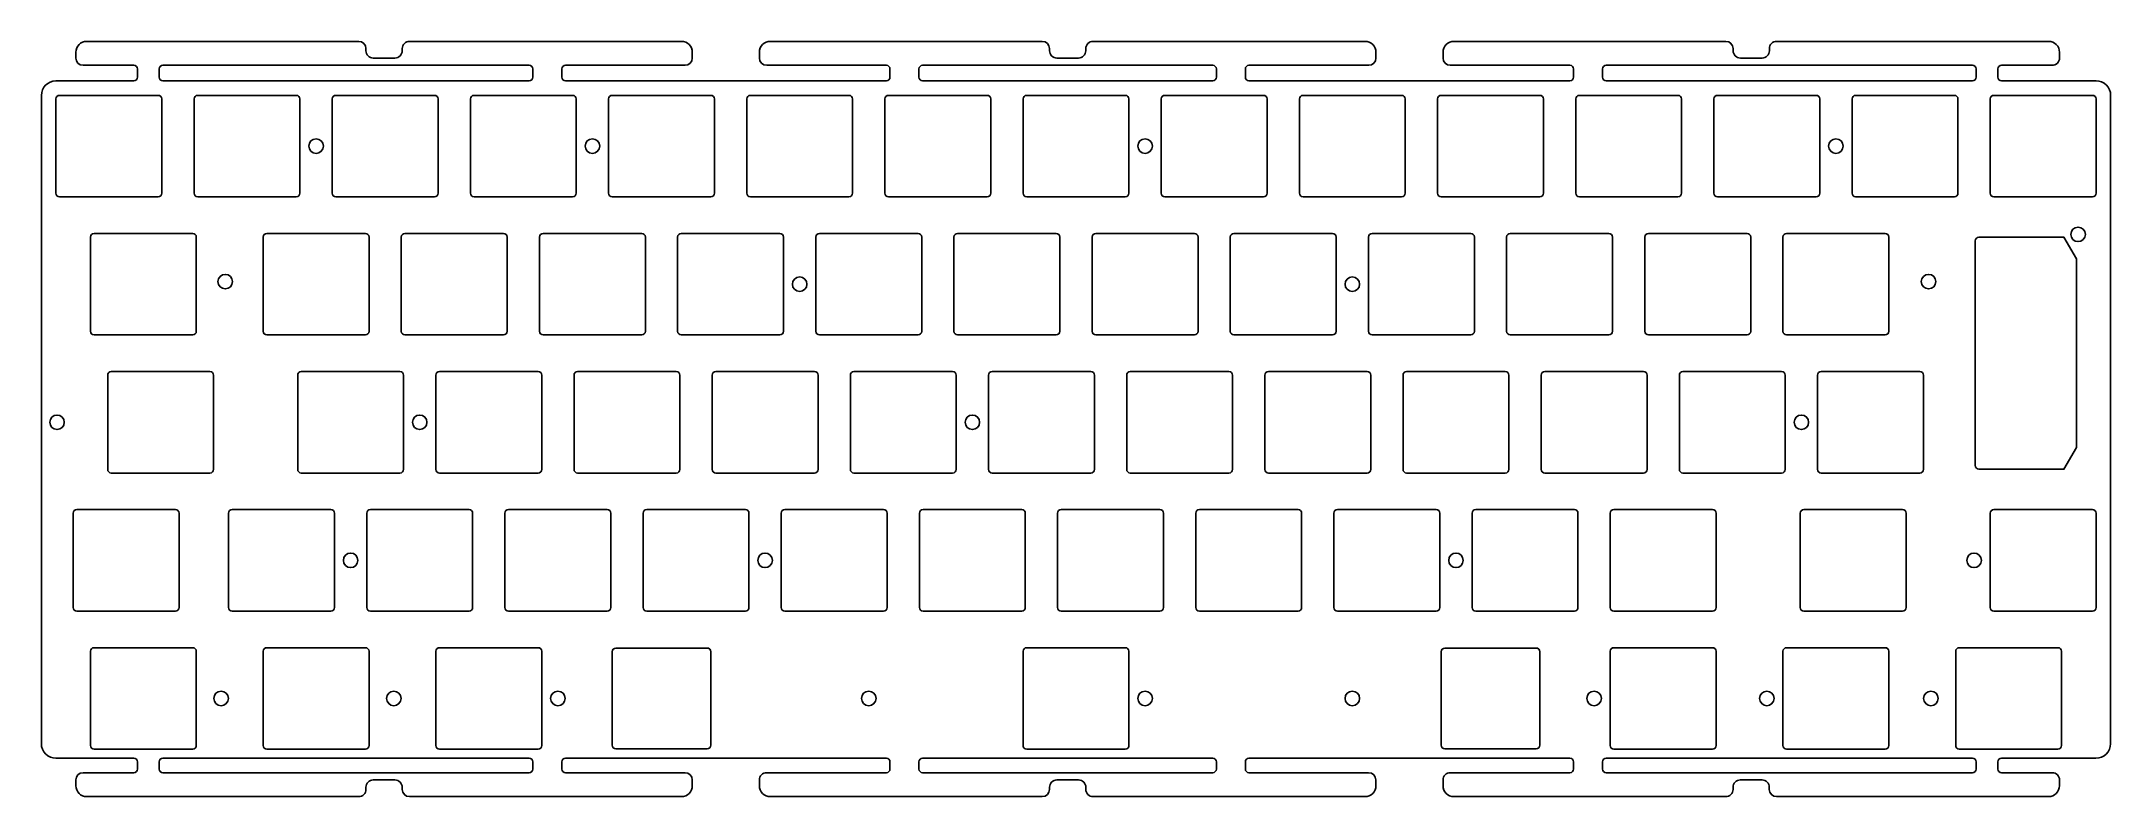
# Model space of a CAD drawing. Header units: millimetres. Extents: x -9 to 276, y -90 to 14.
import ezdxf

# ---------------------------------------------------------------- set-up
doc = ezdxf.new("R2010")
doc.units = ezdxf.units.MM
doc.layers.get('0').update_dxf_attribs({"linetype": 'CONTINUOUS'})
doc.layers.add('BLACK', color=7, linetype='CONTINUOUS')
doc.layers.add('Edge.Cuts', color=53, linetype='CONTINUOUS')

msp = doc.modelspace()

# ---------------------------------------------------------------- linework, layer by layer
for points in [[(240.35, 6.5), (240.35, -6.5, 0.4142123908), (240.85, -7), (254.45, -7, 0.4142135624), (254.95, -6.5), (254.95, 6.5, 0.4142135624), (254.45, 7), (240.85, 7, 0.4142123908)], [(259.4, 6.5), (259.4, -6.5, 0.4142123908), (259.9, -7), (273.5, -7, 0.4142135624), (274, -6.5), (274, 6.5, 0.4142135624), (273.5, 7), (259.9, 7, 0.4142123908)], [(257.34375, -44.075), (257.34375, -13.075, -0.4142135624), (257.84375, -12.575), (269.56175, -12.575), (271.29375, -15.575), (271.29375, -41.575), (269.56175, -44.575), (257.84375, -44.575, -0.4142123908)], [(235.59375, -31.6), (235.59375, -44.6, 0.4142123908), (236.09375, -45.1), (249.69375, -45.1, 0.4142135624), (250.19375, -44.6), (250.19375, -31.6, 0.4142135624), (249.69375, -31.1), (236.09375, -31.1, 0.4142123908)], [(-4.91875, -50.65), (-4.91875, -63.65, 0.4142123908), (-4.41875, -64.15), (9.18125, -64.15, 0.4142135624), (9.68125, -63.65), (9.68125, -50.65, 0.4142135624), (9.18125, -50.15), (-4.41875, -50.15, 0.4142123908)], [(16.5125, -50.65), (16.5125, -63.65, 0.4142123908), (17.0125, -64.15), (30.6125, -64.15, 0.4142135624), (31.1125, -63.65), (31.1125, -50.65, 0.4142135624), (30.6125, -50.15), (17.0125, -50.15, 0.4142123908)]]:
    msp.add_lwpolyline(points, format="xyb", close=True)
for centre in [(238.125, 0), (271.51875, -12.175), (233.3625, -38.1), (33.3375, -57.15)]:
    msp.add_circle(centre, 1)
at = {"layer": 'BLACK', "linetype": 'Continuous'}
for p, q in [((34.449869, 14.45), (-3.049999, 14.45)), ((78.949999, 14.45), (41.450004, 14.45)), ((128.701115, 14.45), (91.201251, 14.45)), ((173.201115, 14.45), (135.70125, 14.45)), ((222.952515, 14.45), (185.4525, 14.45)), ((267.452515, 14.45), (229.956413, 14.45)), ((-4.55, 12.949999), (-4.55, 12.150003)), ((35.450004, 13.15), (35.450004, 13.458978)), ((39.445279, 12.15), (36.449969, 12.15)), ((40.450004, 13.450023), (40.450004, 13.150023)), ((80.45, 12.150003), (80.45, 12.949999)), ((89.70125, 12.949999), (89.70125, 12.150003)), ((129.70125, 13.15), (129.70125, 13.458978)), ((133.696525, 12.15), (130.701215, 12.15)), ((134.70125, 13.450023), (134.70125, 13.150023)), ((174.70125, 12.150023), (174.70125, 12.938833)), ((183.9525, 12.950023), (183.9525, 12.146023)), ((223.95265, 13.15), (223.95265, 13.458978)), ((227.947925, 12.15), (224.952615, 12.15)), ((228.95265, 13.450023), (228.95265, 13.150023)), ((268.9525, 12.150123), (268.9525, 12.95)), ((3.45, 9), (-7.300002, 9)), ((-3.549997, 11.15), (3.45, 11.15)), ((3.95, 10.65), (3.95, 9.5)), ((6.95, 10.65), (6.95, 9.5)), ((57.95, 11.15), (7.45, 11.15)), ((7.45, 9), (57.95, 9)), ((58.45, 9.5), (58.45, 10.65)), ((62.45, 9.5), (62.45, 10.65)), ((62.95, 11.15), (79.449997, 11.15)), ((107.20125, 9), (62.95, 9)), ((90.701253, 11.15), (107.20125, 11.15)), ((107.70125, 10.65), (107.70125, 9.5)), ((111.70125, 10.65), (111.70125, 9.5)), ((152.20125, 11.15), (112.20125, 11.15)), ((112.20125, 9), (152.20125, 9)), ((152.70125, 9.5), (152.70125, 10.65)), ((156.70125, 9.5), (156.70125, 10.65)), ((157.20125, 11.15), (173.705905, 11.15)), ((201.4525, 9), (157.20125, 9)), ((184.952515, 11.15), (201.4525, 11.15)), ((201.9525, 10.65), (201.9525, 9.5)), ((205.9525, 10.65), (205.9525, 9.5)), ((256.9525, 11.15), (206.4525, 11.15)), ((206.4525, 9), (256.9525, 9)), ((257.4525, 9.5), (257.4525, 10.65)), ((260.4525, 9.5), (260.4525, 10.65)), ((260.9525, 11.15), (267.94137, 11.15)), ((274.000015, 9), (260.9525, 9)), ((-9.3, 7.000001), (-9.3, -82.449997)), ((-7.3, 6.499999), (-7.3, -6.5)), ((6.8, 7), (-6.8, 7)), ((7.3, -6.5), (7.3, 6.5)), ((11.75, 6.5), (11.75, -6.5)), ((25.85, 7), (12.25, 7)), ((26.35, -6.5), (26.35, 6.5)), ((30.8, 6.5), (30.8, -6.5)), ((44.9, 7), (31.3, 7)), ((45.4, -6.5), (45.4, 6.5)), ((49.85, 6.5), (49.85, -6.5)), ((63.95, 7), (50.35, 7)), ((64.45, -6.5), (64.45, 6.5)), ((68.9, 6.5), (68.9, -6.5)), ((83, 7), (69.4, 7)), ((83.5, -6.5), (83.5, 6.5)), ((87.95, 6.5), (87.95, -6.5)), ((102.05, 7), (88.45, 7)), ((102.55, -6.5), (102.55, 6.5)), ((107, 6.5), (107, -6.5)), ((121.1, 7), (107.5, 7)), ((121.6, -6.5), (121.6, 6.5)), ((126.05, 6.5), (126.05, -6.5)), ((140.15, 7), (126.55, 7)), ((140.65, -6.5), (140.65, 6.5)), ((145.1, 6.5), (145.1, -6.5)), ((159.2, 7), (145.6, 7)), ((159.7, -6.5), (159.7, 6.5)), ((164.15, 6.5), (164.15, -6.5)), ((178.25, 7), (164.65, 7)), ((178.75, -6.5), (178.75, 6.5)), ((183.2, 6.5), (183.2, -6.5)), ((197.3, 7), (183.7, 7)), ((197.8, -6.5), (197.8, 6.5)), ((202.25, 6.5), (202.25, -6.5)), ((216.35, 7), (202.75, 7)), ((216.85, -6.5), (216.85, 6.5)), ((221.3, 6.5), (221.3, -6.5)), ((235.4, 7), (221.8, 7)), ((235.9, -6.5), (235.9, 6.5)), ((276, -82.449877), (276, 7)), ((-6.799999, -7), (6.8, -7)), ((12.25, -7), (25.85, -7)), ((31.3, -7), (44.9, -7)), ((50.35, -7), (63.95, -7)), ((69.4, -7), (83, -7)), ((88.45, -7), (102.05, -7)), ((107.5, -7), (121.1, -7)), ((126.55, -7), (140.15, -7)), ((145.6, -7), (159.2, -7)), ((164.65, -7), (178.25, -7)), ((183.7, -7), (197.3, -7)), ((202.75, -7), (216.35, -7)), ((221.8, -7), (235.4, -7)), ((-2.5375, -12.550001), (-2.5375, -25.55)), ((11.5625, -12.05), (-2.037499, -12.05)), ((12.0625, -25.55), (12.0625, -12.55)), ((21.275, -12.55), (21.275, -25.55)), ((35.375, -12.05), (21.775, -12.05)), ((35.875, -25.55), (35.875, -12.55)), ((40.325, -12.55), (40.325, -25.55)), ((54.425, -12.05), (40.825, -12.05)), ((54.925, -25.55), (54.925, -12.55)), ((59.375, -12.55), (59.375, -25.55)), ((73.475, -12.05), (59.875, -12.05)), ((73.975, -25.55), (73.975, -12.55)), ((78.425, -12.55), (78.425, -25.55)), ((92.525, -12.05), (78.925, -12.05)), ((93.025, -25.55), (93.025, -12.55)), ((97.475, -12.55), (97.475, -25.55)), ((111.575, -12.05), (97.975, -12.05)), ((112.075, -25.55), (112.075, -12.55)), ((116.525, -12.55), (116.525, -25.55)), ((130.625, -12.05), (117.025, -12.05)), ((131.125, -25.55), (131.125, -12.55)), ((135.575, -12.55), (135.575, -25.55)), ((149.675, -12.05), (136.075, -12.05)), ((150.175, -25.55), (150.175, -12.55)), ((154.625, -12.55), (154.625, -25.55)), ((168.725, -12.05), (155.125, -12.05)), ((169.225, -25.55), (169.225, -12.55)), ((173.675, -12.55), (173.675, -25.55)), ((187.775, -12.05), (174.175, -12.05)), ((188.275, -25.55), (188.275, -12.55)), ((192.725, -12.55), (192.725, -25.55)), ((206.825, -12.05), (193.225, -12.05)), ((207.325, -25.55), (207.325, -12.55)), ((211.775, -12.55), (211.775, -25.55)), ((225.875, -12.05), (212.275, -12.05)), ((226.375, -25.55), (226.375, -12.55)), ((230.825, -12.55), (230.825, -25.55)), ((244.925, -12.05), (231.325, -12.05)), ((245.425, -25.55), (245.425, -12.55)), ((-2.037499, -26.05), (11.5625, -26.05)), ((21.775, -26.05), (35.375, -26.05)), ((40.825, -26.05), (54.425, -26.05)), ((59.875, -26.05), (73.475, -26.05)), ((78.925, -26.05), (92.525, -26.05)), ((97.975, -26.05), (111.575, -26.05)), ((117.025, -26.05), (130.625, -26.05)), ((136.075, -26.05), (149.675, -26.05)), ((155.125, -26.05), (168.725, -26.05)), ((174.175, -26.05), (187.775, -26.05)), ((193.225, -26.05), (206.825, -26.05)), ((212.275, -26.05), (225.875, -26.05)), ((231.325, -26.05), (244.925, -26.05)), ((13.94375, -31.1), (0.343751, -31.1)), ((40.1375, -31.1), (26.5375, -31.1)), ((59.1875, -31.1), (45.5875, -31.1)), ((78.2375, -31.1), (64.6375, -31.1)), ((97.2875, -31.1), (83.6875, -31.1)), ((116.3375, -31.1), (102.7375, -31.1)), ((135.3875, -31.1), (121.7875, -31.1)), ((154.4375, -31.1), (140.8375, -31.1)), ((173.4875, -31.1), (159.8875, -31.1)), ((192.5375, -31.1), (178.9375, -31.1)), ((211.5875, -31.1), (197.9875, -31.1)), ((230.6375, -31.1), (217.0375, -31.1)), ((-0.15625, -31.6), (-0.15625, -44.6)), ((14.44375, -44.6), (14.44375, -31.6)), ((26.0375, -31.6), (26.0375, -44.6)), ((40.6375, -44.6), (40.6375, -31.6)), ((45.0875, -31.6), (45.0875, -44.6)), ((59.6875, -44.6), (59.6875, -31.6)), ((64.1375, -31.6), (64.1375, -44.6)), ((78.7375, -44.6), (78.7375, -31.6)), ((83.1875, -31.6), (83.1875, -44.6)), ((97.7875, -44.6), (97.7875, -31.6)), ((102.2375, -31.6), (102.2375, -44.6)), ((116.8375, -44.6), (116.8375, -31.6)), ((121.2875, -31.6), (121.2875, -44.6)), ((135.8875, -44.6), (135.8875, -31.6)), ((140.3375, -31.6), (140.3375, -44.6)), ((154.9375, -44.6), (154.9375, -31.6)), ((159.3875, -31.6), (159.3875, -44.6)), ((173.9875, -44.6), (173.9875, -31.6)), ((178.4375, -31.6), (178.4375, -44.6)), ((193.0375, -44.6), (193.0375, -31.6)), ((197.4875, -31.6), (197.4875, -44.6)), ((212.0875, -44.6), (212.0875, -31.6)), ((216.5375, -31.6), (216.5375, -44.6)), ((231.1375, -44.6), (231.1375, -31.6)), ((0.343751, -45.1), (13.94375, -45.1)), ((26.5375, -45.1), (40.1375, -45.1)), ((45.5875, -45.1), (59.1875, -45.1)), ((64.6375, -45.1), (78.2375, -45.1)), ((83.6875, -45.1), (97.2875, -45.1)), ((102.7375, -45.1), (116.3375, -45.1)), ((121.7875, -45.1), (135.3875, -45.1)), ((140.8375, -45.1), (154.4375, -45.1)), ((159.8875, -45.1), (173.4875, -45.1)), ((178.9375, -45.1), (192.5375, -45.1)), ((197.9875, -45.1), (211.5875, -45.1)), ((217.0375, -45.1), (230.6375, -45.1)), ((35.5625, -50.65), (35.5625, -63.65)), ((49.6625, -50.15), (36.0625, -50.15)), ((50.1625, -63.65), (50.1625, -50.65)), ((54.6125, -50.65), (54.6125, -63.65)), ((68.7125, -50.15), (55.1125, -50.15)), ((69.2125, -63.65), (69.2125, -50.65)), ((73.6625, -50.65), (73.6625, -63.65)), ((87.7625, -50.15), (74.1625, -50.15)), ((88.2625, -63.65), (88.2625, -50.65)), ((92.7125, -50.65), (92.7125, -63.65)), ((106.8125, -50.15), (93.2125, -50.15)), ((107.3125, -63.65), (107.3125, -50.65)), ((111.7625, -50.65), (111.7625, -63.65)), ((125.8625, -50.15), (112.2625, -50.15)), ((126.3625, -63.65), (126.3625, -50.65)), ((130.8125, -50.65), (130.8125, -63.65)), ((144.9125, -50.15), (131.3125, -50.15)), ((145.4125, -63.65), (145.4125, -50.65)), ((149.8625, -50.65), (149.8625, -63.65)), ((163.9625, -50.15), (150.3625, -50.15)), ((164.4625, -63.65), (164.4625, -50.65)), ((168.9125, -50.65), (168.9125, -63.65)), ((183.0125, -50.15), (169.4125, -50.15)), ((183.5125, -63.65), (183.5125, -50.65)), ((187.9625, -50.65), (187.9625, -63.65)), ((202.0625, -50.15), (188.4625, -50.15)), ((202.5625, -63.65), (202.5625, -50.65)), ((207.0125, -50.65), (207.0125, -63.65)), ((221.1125, -50.15), (207.5125, -50.15)), ((221.6125, -63.65), (221.6125, -50.65)), ((233.20625, -50.652003), (233.20625, -63.652051)), ((247.306162, -50.152051), (233.70625, -50.152051)), ((247.80625, -63.651903), (247.80625, -50.644041)), ((259.397462, -50.652003), (259.397462, -63.652003)), ((273.497462, -50.152003), (259.897462, -50.152003)), ((273.997462, -63.652003), (273.997462, -50.652003)), ((36.0625, -64.15), (49.6625, -64.15)), ((55.1125, -64.15), (68.7125, -64.15)), ((74.1625, -64.15), (87.7625, -64.15)), ((93.2125, -64.15), (106.8125, -64.15)), ((112.2625, -64.15), (125.8625, -64.15)), ((131.3125, -64.15), (144.9125, -64.15)), ((150.3625, -64.15), (163.9625, -64.15)), ((169.4125, -64.15), (183.0125, -64.15)), ((188.4625, -64.15), (202.0625, -64.15)), ((207.5125, -64.15), (221.1125, -64.15)), ((233.706262, -64.152051), (247.312407, -64.152051)), ((259.897462, -64.152003), (273.497462, -64.152003)), ((-7.299998, -84.45), (3.45, -84.45)), ((3.95, -84.95), (3.95, -85.95)), ((6.95, -84.95), (6.95, -85.95)), ((57.95, -84.45), (7.45, -84.45)), ((58.45, -85.95), (58.45, -84.95)), ((62.45, -85.95), (62.45, -84.95)), ((62.95, -84.45), (107.20125, -84.45)), ((107.70125, -84.95), (107.70125, -85.95)), ((111.70125, -84.95), (111.70125, -85.95)), ((152.20125, -84.45), (112.20125, -84.45)), ((152.70125, -85.95), (152.70125, -84.95)), ((156.70125, -85.95), (156.70125, -84.95)), ((157.20125, -84.45), (201.4525, -84.45)), ((201.9525, -84.95), (201.9525, -85.95)), ((205.9525, -84.95), (205.9525, -85.95)), ((256.9525, -84.45), (206.4525, -84.45)), ((257.4525, -85.95), (257.4525, -84.95)), ((260.4525, -85.95), (260.4525, -84.95)), ((260.9525, -84.45), (273.984295, -84.45)), ((-4.55, -87.450003), (-4.55, -88.249999)), ((3.45, -86.45), (-3.549997, -86.45)), ((7.45, -86.45), (57.95, -86.45)), ((36.454593, -87.45), (39.449903, -87.45)), ((79.45, -86.45), (62.95, -86.45)), ((80.45, -88.249999), (80.45, -87.449998)), ((89.70125, -87.449999), (89.70125, -88.249999)), ((107.20125, -86.45), (90.70125, -86.45)), ((112.20125, -86.45), (152.20125, -86.45)), ((130.70125, -87.45), (133.701215, -87.45)), ((173.701115, -86.45), (157.20125, -86.45)), ((174.70125, -88.249977), (174.70125, -87.440912)), ((183.9525, -87.449977), (183.9525, -88.254559)), ((201.4525, -86.45), (184.9525, -86.45)), ((206.4525, -86.45), (256.9525, -86.45)), ((224.946095, -87.45), (227.941405, -87.45)), ((267.952515, -86.45), (260.9525, -86.45)), ((268.9525, -88.249877), (268.9525, -87.45)), ((-3.049999, -89.75), (34.454562, -89.75)), ((35.449868, -88.750023), (35.449868, -88.450023)), ((40.449868, -88.45), (40.449868, -88.758978)), ((41.450003, -89.75), (78.949999, -89.75)), ((91.201251, -89.75), (128.705905, -89.75)), ((129.70125, -88.749977), (129.70125, -88.449977)), ((134.70125, -88.459242), (134.70125, -88.75)), ((135.701215, -89.75), (173.206959, -89.75)), ((185.452515, -89.75), (222.94137, -89.75)), ((223.94137, -88.750023), (223.94137, -88.450023)), ((228.94137, -88.45), (228.94137, -88.758978)), ((229.941505, -89.75), (267.438888, -89.75))]:
    msp.add_line(p, q, dxfattribs=at)
at = {"layer": 'BLACK'}
for centre in [(28.575, 0), (66.675, 0), (142.875, 0), (16.04875, -18.7), (95.25, -19.05), (171.45, -19.05), (250.9012, -18.7), (-7.14375, -38.1), (42.8625, -38.1), (119.0625, -38.1), (90.4875, -57.15), (185.7375, -57.15), (257.175, -57.15)]:
    msp.add_circle(centre, 1, dxfattribs=at)
for centre, radius, start, end in [((-3.049999, 12.949999), 1.500001, 90, 180), ((34.449898, 13.449853), 1.000147, 0.52275407, 90.00166133), ((41.44999, 13.450014), 0.999986, 89.99919785, 179.99948433), ((78.949999, 12.949999), 1.500001, 0, 90), ((91.201251, 12.949999), 1.500001, 90, 180), ((128.701115, 13.449823), 1.000177, 0.52445741, 90), ((135.701215, 13.450023), 0.999965, 89.9979946, 180), ((173.201115, 12.949823), 1.500177, 359.58025821, 90), ((185.452415, 12.950023), 1.499915, 89.99675319, 180), ((222.952544, 13.449853), 1.000147, 0.52275407, 90.00166133), ((229.952636, 13.450014), 0.999986, 89.99919785, 179.99948433), ((267.452515, 12.950023), 1.499977, 359.99912146, 90), ((-3.549997, 12.150003), 1.000003, 180, 270), ((36.449926, 13.149922), 0.999922, 179.99553058, 270.00246391), ((39.449971, 13.150022), 1.000033, 269.73117609, 0.00005729), ((79.449997, 12.150003), 1.000003, 270, 0), ((90.701253, 12.150003), 1.000003, 180, 270), ((130.701215, 13.149923), 0.999923, 179.99558807, 270), ((133.701215, 13.150023), 1.000035, 269.73129094, 0), ((173.701215, 12.150023), 1.000035, 270.26870906, 0), ((184.952515, 12.150023), 1.000023, 180.22917846, 270), ((224.952572, 13.149922), 0.999922, 179.99553058, 270.00246391), ((227.952617, 13.150022), 1.000033, 269.73117609, 0.00005729), ((267.952315, 12.150123), 1.000185, 269.37299985, 0), ((-7.300001, 7.000001), 1.999999, 90.00002865, 180), ((3.449972, 10.649985), 0.500015, 0.00171878, 89.99679153), ((3.449972, 9.499985), 0.500028, 270.00320866, 0.00171878), ((7.449972, 9.499985), 0.499985, 179.99828103, 270.00320866), ((7.449972, 10.649985), 0.499972, 89.99679153, 179.99828103), ((57.949972, 10.649985), 0.500015, 0.00171878, 89.99679153), ((57.949972, 9.499985), 0.500028, 270.00320866, 0.00171878), ((62.949972, 9.499985), 0.499985, 179.99828103, 270.00320866), ((62.949972, 10.649985), 0.499972, 89.99679153, 179.99828103), ((107.201272, 10.649985), 0.500015, 0.00171895, 90.00252094), ((107.201272, 9.499985), 0.499978, 269.99747891, 0.00171895), ((112.201272, 10.649985), 0.500022, 90.00252094, 179.9982812), ((112.201272, 9.499985), 0.499985, 179.9982812, 269.99747891), ((152.201272, 10.649985), 0.500015, 0.00171895, 90.00252094), ((152.201272, 9.499985), 0.499978, 269.99747891, 0.00171895), ((157.201272, 10.649985), 0.500022, 90.00252094, 179.9982812), ((157.201272, 9.499985), 0.499985, 179.9982812, 269.99747891), ((201.452472, 10.649985), 0.500015, 0.00171878, 89.99679153), ((201.452472, 9.499985), 0.500028, 270.00320866, 0.00171878), ((206.452472, 9.499985), 0.499985, 179.99828103, 270.00320866), ((206.452472, 10.649985), 0.499972, 89.99679153, 179.99828103), ((256.952472, 10.649985), 0.500015, 0.00171878, 89.99679153), ((256.952472, 9.499985), 0.500028, 270.00320866, 0.00171878), ((260.952472, 9.499985), 0.499985, 179.99828103, 270.00320866), ((260.952472, 10.649985), 0.499972, 89.99679153, 179.99828103), ((274.000015, 7.000023), 1.999977, 359.99934109, 90), ((-6.799999, 6.499999), 0.500001, 90.00011459, 180), ((6.8, 6.5), 0.5, 0, 90), ((12.25, 6.5), 0.5, 90, 180), ((25.85, 6.5), 0.5, 0, 90), ((31.3, 6.5), 0.5, 90, 180), ((44.9, 6.5), 0.5, 0, 90), ((50.35, 6.5), 0.5, 90, 180), ((63.95, 6.5), 0.5, 0, 90), ((69.4, 6.5), 0.5, 90, 180), ((83, 6.5), 0.5, 0, 90), ((88.45, 6.5), 0.5, 90, 180), ((102.05, 6.5), 0.5, 0, 90), ((107.5, 6.5), 0.5, 90, 180), ((121.1, 6.5), 0.5, 0, 90), ((126.55, 6.5), 0.5, 90, 180), ((140.15, 6.5), 0.5, 0, 90), ((145.6, 6.5), 0.5, 90, 180), ((159.2, 6.5), 0.5, 0, 90), ((164.65, 6.5), 0.5, 90, 180), ((178.25, 6.5), 0.5, 0, 90), ((183.7, 6.5), 0.5, 90, 180), ((197.3, 6.5), 0.5, 0, 90), ((202.75, 6.5), 0.5, 90, 180), ((216.35, 6.5), 0.5, 0, 90), ((221.8, 6.5), 0.5, 90, 180), ((235.4, 6.5), 0.5, 0, 90), ((-6.799999, -6.499999), 0.500001, 180.00011459, 270), ((6.8, -6.5), 0.5, 270, 0), ((12.25, -6.5), 0.5, 180, 270), ((25.85, -6.5), 0.5, 270, 0), ((31.3, -6.5), 0.5, 180, 270), ((44.9, -6.5), 0.5, 270, 0), ((50.35, -6.5), 0.5, 180, 270), ((63.95, -6.5), 0.5, 270, 0), ((69.4, -6.5), 0.5, 180, 270), ((83, -6.5), 0.5, 270, 0), ((88.45, -6.5), 0.5, 180, 270), ((102.05, -6.5), 0.5, 270, 0), ((107.5, -6.5), 0.5, 180, 270), ((121.1, -6.5), 0.5, 270, 0), ((126.55, -6.5), 0.5, 180, 270), ((140.15, -6.5), 0.5, 270, 0), ((145.6, -6.5), 0.5, 180, 270), ((159.2, -6.5), 0.5, 270, 0), ((164.65, -6.5), 0.5, 180, 270), ((178.25, -6.5), 0.5, 270, 0), ((183.7, -6.5), 0.5, 180, 270), ((197.3, -6.5), 0.5, 270, 0), ((202.75, -6.5), 0.5, 180, 270), ((216.35, -6.5), 0.5, 270, 0), ((221.8, -6.5), 0.5, 180, 270), ((235.4, -6.5), 0.5, 270, 0), ((-2.037499, -12.550001), 0.500001, 90, 180), ((11.5625, -12.55), 0.5, 0, 90), ((21.775, -12.55), 0.5, 90, 180), ((35.375, -12.55), 0.5, 0, 90), ((40.825, -12.55), 0.5, 90, 180), ((54.425, -12.55), 0.5, 0, 90), ((59.875, -12.55), 0.5, 90, 180), ((73.475, -12.55), 0.5, 0, 90), ((78.925, -12.55), 0.5, 90, 180), ((92.525, -12.55), 0.5, 0, 90), ((97.975, -12.55), 0.5, 90, 180), ((111.575, -12.55), 0.5, 0, 90), ((117.025, -12.55), 0.5, 90, 180), ((130.625, -12.55), 0.5, 0, 90), ((136.075, -12.55), 0.5, 90, 180), ((149.675, -12.55), 0.5, 0, 90), ((155.125, -12.55), 0.5, 90, 180), ((168.725, -12.55), 0.5, 0, 90), ((174.175, -12.55), 0.5, 90, 180), ((187.775, -12.55), 0.5, 0, 90), ((193.225, -12.55), 0.5, 90, 180), ((206.825, -12.55), 0.5, 0, 90), ((212.275, -12.55), 0.5, 90, 180), ((225.875, -12.55), 0.5, 0, 90), ((231.325, -12.55), 0.5, 90, 180), ((244.925, -12.55), 0.5, 0, 90), ((-2.037499, -25.549999), 0.500001, 180.00011459, 270), ((11.5625, -25.55), 0.5, 270, 0), ((21.775, -25.55), 0.5, 180, 270), ((35.375, -25.55), 0.5, 270, 0), ((40.825, -25.55), 0.5, 180, 270), ((54.425, -25.55), 0.5, 270, 0), ((59.875, -25.55), 0.5, 180, 270), ((73.475, -25.55), 0.5, 270, 0), ((78.925, -25.55), 0.5, 180, 270), ((92.525, -25.55), 0.5, 270, 0), ((97.975, -25.55), 0.5, 180, 270), ((111.575, -25.55), 0.5, 270, 0), ((117.025, -25.55), 0.5, 180, 270), ((130.625, -25.55), 0.5, 270, 0), ((136.075, -25.55), 0.5, 180, 270), ((149.675, -25.55), 0.5, 270, 0), ((155.125, -25.55), 0.5, 180, 270), ((168.725, -25.55), 0.5, 270, 0), ((174.175, -25.55), 0.5, 180, 270), ((187.775, -25.55), 0.5, 270, 0), ((193.225, -25.55), 0.5, 180, 270), ((206.825, -25.55), 0.5, 270, 0), ((212.275, -25.55), 0.5, 180, 270), ((225.875, -25.55), 0.5, 270, 0), ((231.325, -25.55), 0.5, 180, 270), ((244.925, -25.55), 0.5, 270, 0), ((0.343751, -31.600001), 0.500001, 90, 179.99988541), ((13.94375, -31.6), 0.5, 0, 90), ((26.5375, -31.6), 0.5, 90, 180), ((40.1375, -31.6), 0.5, 0, 90), ((45.5875, -31.6), 0.5, 90, 180), ((59.1875, -31.6), 0.5, 0, 90), ((64.6375, -31.6), 0.5, 90, 180), ((78.2375, -31.6), 0.5, 0, 90), ((83.6875, -31.6), 0.5, 90, 180), ((97.2875, -31.6), 0.5, 0, 90), ((102.7375, -31.6), 0.5, 90, 180), ((116.3375, -31.6), 0.5, 0, 90), ((121.7875, -31.6), 0.5, 90, 180), ((135.3875, -31.6), 0.5, 0, 90), ((140.8375, -31.6), 0.5, 90, 180), ((154.4375, -31.6), 0.5, 0, 90), ((159.8875, -31.6), 0.5, 90, 180), ((173.4875, -31.6), 0.5, 0, 90), ((178.9375, -31.6), 0.5, 90, 180), ((192.5375, -31.6), 0.5, 0, 90), ((197.9875, -31.6), 0.5, 90, 180), ((211.5875, -31.6), 0.5, 0, 90), ((217.0375, -31.6), 0.5, 90, 180), ((230.6375, -31.6), 0.5, 0, 90), ((0.343751, -44.599999), 0.500001, 180.00011459, 270), ((13.94375, -44.6), 0.5, 270, 0), ((26.5375, -44.6), 0.5, 180, 270), ((40.1375, -44.6), 0.5, 270, 0), ((45.5875, -44.6), 0.5, 180, 270), ((59.1875, -44.6), 0.5, 270, 0), ((64.6375, -44.6), 0.5, 180, 270), ((78.2375, -44.6), 0.5, 270, 0), ((83.6875, -44.6), 0.5, 180, 270), ((97.2875, -44.6), 0.5, 270, 0), ((102.7375, -44.6), 0.5, 180, 270), ((116.3375, -44.6), 0.5, 270, 0), ((121.7875, -44.6), 0.5, 180, 270), ((135.3875, -44.6), 0.5, 270, 0), ((140.8375, -44.6), 0.5, 180, 270), ((154.4375, -44.6), 0.5, 270, 0), ((159.8875, -44.6), 0.5, 180, 270), ((173.4875, -44.6), 0.5, 270, 0), ((178.9375, -44.6), 0.5, 180, 270), ((192.5375, -44.6), 0.5, 270, 0), ((197.9875, -44.6), 0.5, 180, 270), ((211.5875, -44.6), 0.5, 270, 0), ((217.0375, -44.6), 0.5, 180, 270), ((230.6375, -44.6), 0.5, 270, 0), ((36.0625, -50.65), 0.5, 90, 180), ((49.6625, -50.65), 0.5, 0, 90), ((55.1125, -50.65), 0.5, 90, 180), ((68.7125, -50.65), 0.5, 0, 90), ((74.1625, -50.65), 0.5, 90, 180), ((87.7625, -50.65), 0.5, 0, 90), ((93.2125, -50.65), 0.5, 90, 180), ((106.8125, -50.65), 0.5, 0, 90), ((112.2625, -50.65), 0.5, 90, 180), ((125.8625, -50.65), 0.5, 0, 90), ((131.3125, -50.65), 0.5, 90, 180), ((144.9125, -50.65), 0.5, 0, 90), ((150.3625, -50.65), 0.5, 90, 180), ((163.9625, -50.65), 0.5, 0, 90), ((169.4125, -50.65), 0.5, 90, 180), ((183.0125, -50.65), 0.5, 0, 90), ((188.4625, -50.65), 0.5, 90, 180), ((202.0625, -50.65), 0.5, 0, 90), ((207.5125, -50.65), 0.5, 90, 180), ((221.1125, -50.65), 0.5, 0, 90), ((233.706162, -50.652003), 0.499912, 89.98991497, 180), ((247.306162, -50.652203), 0.500152, 0.9350487, 90), ((259.897462, -50.652003), 0.5, 90, 180), ((273.497462, -50.652003), 0.5, 0, 90), ((36.0625, -63.65), 0.5, 180, 270), ((49.6625, -63.65), 0.5, 270, 0), ((55.1125, -63.65), 0.5, 180, 270), ((68.7125, -63.65), 0.5, 270, 0), ((74.1625, -63.65), 0.5, 180, 270), ((87.7625, -63.65), 0.5, 270, 0), ((93.2125, -63.65), 0.5, 180, 270), ((106.8125, -63.65), 0.5, 270, 0), ((112.2625, -63.65), 0.5, 180, 270), ((125.8625, -63.65), 0.5, 270, 0), ((131.3125, -63.65), 0.5, 180, 270), ((144.9125, -63.65), 0.5, 270, 0), ((150.3625, -63.65), 0.5, 180, 270), ((163.9625, -63.65), 0.5, 270, 0), ((169.4125, -63.65), 0.5, 180, 270), ((183.0125, -63.65), 0.5, 270, 0), ((188.4625, -63.65), 0.5, 180, 270), ((202.0625, -63.65), 0.5, 270, 0), ((207.5125, -63.65), 0.5, 180, 270), ((221.1125, -63.65), 0.5, 270, 0), ((233.706262, -63.652103), 0.499948, 179.99404138, 270), ((247.306062, -63.651903), 0.500188, 270.7268293, 0), ((259.897462, -63.652003), 0.5, 180, 270), ((273.497462, -63.652003), 0.5, 270, 0), ((-7.299998, -82.449998), 2.000002, 179.99997135, 270), ((273.999815, -82.449877), 2.000185, 269.55542102, 0), ((3.449972, -84.950015), 0.500015, 0.00171878, 89.99679153), ((7.449972, -84.950015), 0.499972, 89.99679153, 179.99828103), ((57.949972, -84.950015), 0.500015, 0.00171878, 89.99679153), ((62.949972, -84.950015), 0.499972, 89.99679153, 179.99828103), ((107.201272, -84.950015), 0.500015, 0.00171895, 90.00252094), ((112.201272, -84.950015), 0.500022, 90.00252094, 179.9982812), ((152.201272, -84.950015), 0.500015, 0.00171895, 90.00252094), ((157.201272, -84.950015), 0.500022, 90.00252094, 179.9982812), ((201.452472, -84.950015), 0.500015, 0.00171878, 89.99679153), ((206.452472, -84.950015), 0.499972, 89.99679153, 179.99828103), ((256.952472, -84.950015), 0.500015, 0.00171878, 89.99679153), ((260.952472, -84.950015), 0.499972, 89.99679153, 179.99828103), ((-3.549997, -87.450003), 1.000003, 90, 180), ((-3.049999, -88.249999), 1.500001, 180, 270), ((3.449972, -85.950015), 0.500028, 270.00320866, 0.00171878), ((7.449972, -85.950015), 0.499985, 179.99828103, 270.00320866), ((36.449901, -88.450022), 1.000033, 89.73117609, 180.00005729), ((39.449946, -88.449922), 0.999922, 359.99553058, 90.00246391), ((57.949972, -85.950015), 0.500028, 270.00320866, 0.00171878), ((62.949972, -85.950015), 0.499985, 179.99828103, 270.00320866), ((78.949999, -88.249999), 1.500001, 270, 0), ((79.450001, -87.449999), 0.999999, 0.0000573, 90.0000573), ((90.701249, -87.449999), 0.999999, 89.9999427, 180), ((91.201251, -88.249999), 1.500001, 180, 270), ((107.201272, -85.950015), 0.499978, 269.99747891, 0.00171895), ((112.201272, -85.950015), 0.499985, 179.9982812, 269.99747891), ((130.701215, -88.449977), 0.999965, 89.9979946, 180), ((133.701115, -88.450177), 1.000177, 359.48069809, 89.99427144), ((152.201272, -85.950015), 0.499978, 269.99747891, 0.00171895), ((157.201272, -85.950015), 0.499985, 179.9982812, 269.99747891), ((173.201215, -88.249977), 1.500035, 270.2194002, 0), ((173.701115, -87.450177), 1.000177, 0.53075856, 90), ((185.452515, -88.249977), 1.500023, 180.17501721, 270), ((184.952415, -87.449977), 0.999915, 89.99512975, 180), ((201.452472, -85.950015), 0.500028, 270.00320866, 0.00171878), ((206.452472, -85.950015), 0.499985, 179.99828103, 270.00320866), ((224.941403, -88.450022), 1.000033, 89.73117609, 180.00005729), ((227.941448, -88.449922), 0.999922, 359.99553058, 90.00246391), ((256.952472, -85.950015), 0.500028, 270.00320866, 0.00171878), ((260.952472, -85.950015), 0.499985, 179.99828103, 270.00320866), ((267.452315, -88.249877), 1.500185, 269.48718213, 0), ((267.952515, -87.449977), 0.999977, 359.99868218, 90), ((34.449882, -88.750014), 0.999986, 269.99919785, 359.99948433), ((41.449974, -88.749853), 1.000147, 180.52275407, 270.00166133), ((128.701215, -88.749977), 1.000035, 270.26870906, 0), ((135.701215, -88.750077), 0.999923, 179.99558807, 270), ((222.941384, -88.750014), 0.999986, 269.99919785, 359.99948433), ((229.941476, -88.749853), 1.000147, 180.52275407, 270.00166133)]:
    msp.add_arc(centre, radius, start, end, dxfattribs=at)
at = {"layer": 'Edge.Cuts', "linetype": 'CONTINUOUS'}
for p, q in [((-2.5375, -69.700001), (-2.5375, -82.699999)), ((11.5625, -69.2), (-2.037499, -69.2)), ((12.0625, -82.7), (12.0625, -69.7)), ((21.275, -69.7), (21.275, -82.7)), ((35.375, -69.2), (21.775, -69.2)), ((35.875, -82.7), (35.875, -69.7)), ((45.0875, -69.7), (45.0875, -82.7)), ((59.1875, -69.2), (45.5875, -69.2)), ((59.6875, -82.7), (59.6875, -69.7)), ((69.3934, -69.75), (69.3934, -82.65)), ((82.4934, -69.25), (69.8934, -69.25)), ((82.9934, -82.65), (82.9934, -69.75)), ((126.05, -69.7), (126.05, -82.7)), ((140.15, -69.2), (126.55, -69.2)), ((140.65, -82.7), (140.65, -69.7)), ((183.7, -82.65), (183.7, -69.75)), ((184.2, -69.25), (196.8, -69.25)), ((197.3, -69.75), (197.3, -82.65)), ((207.0125, -69.7), (207.0125, -82.7)), ((221.1125, -69.2), (207.5125, -69.2)), ((221.6125, -82.7), (221.6125, -69.7)), ((230.825, -69.7), (230.825, -82.7)), ((244.925, -69.2), (231.325, -69.2)), ((245.425, -82.7), (245.425, -69.7)), ((254.6375, -69.7), (254.6375, -82.7)), ((268.7375, -69.2), (255.1375, -69.2)), ((269.2375, -82.7), (269.2375, -69.7)), ((-2.037499, -83.2), (11.5625, -83.2)), ((21.775, -83.2), (35.375, -83.2)), ((45.5875, -83.2), (59.1875, -83.2)), ((69.8934, -83.15), (82.4934, -83.15)), ((126.55, -83.2), (140.15, -83.2)), ((196.8, -83.15), (184.2, -83.15)), ((207.5125, -83.2), (221.1125, -83.2)), ((231.325, -83.2), (244.925, -83.2)), ((255.1375, -83.2), (268.7375, -83.2))]:
    msp.add_line(p, q, dxfattribs=at)
at = {"layer": 'Edge.Cuts'}
for centre in [(15.478125, -76.2), (39.290625, -76.2), (61.9125, -76.2), (104.775, -76.2), (142.875, -76.2), (171.45, -76.2), (204.7875, -76.2), (228.6, -76.2), (251.221875, -76.2)]:
    msp.add_circle(centre, 1, dxfattribs=at)
for centre, radius, start, end in [((-2.037478, -69.700041), 0.500022, 90.00240623, 179.99541654), ((11.562522, -69.700041), 0.500041, 0.00469846, 90.00252081), ((21.775022, -69.700041), 0.500022, 90.00252081, 179.99530195), ((35.375022, -69.700041), 0.500041, 0.00469846, 90.00252081), ((45.587522, -69.700041), 0.500022, 90.00252081, 179.99530195), ((59.187522, -69.700041), 0.500041, 0.00469846, 90.00252081), ((69.893422, -69.750041), 0.500022, 90.00252081, 179.99530195), ((82.493422, -69.750041), 0.500041, 0.00469846, 90.00252081), ((126.550022, -69.700041), 0.500022, 90.00252081, 179.99530195), ((140.150022, -69.700041), 0.500041, 0.00469846, 90.00252081), ((184.200022, -69.750041), 0.500022, 90.00252081, 179.99530195), ((196.800022, -69.750041), 0.500041, 0.00469846, 90.00252081), ((207.512522, -69.700041), 0.500022, 90.00252081, 179.99530195), ((221.112522, -69.700041), 0.500041, 0.00469846, 90.00252081), ((231.325022, -69.700041), 0.500022, 90.00252081, 179.99530195), ((244.925022, -69.700041), 0.500041, 0.00469846, 90.00252081), ((255.137522, -69.700041), 0.500022, 90.00252081, 179.99530195), ((268.737522, -69.700041), 0.500041, 0.00469846, 90.00252081), ((-2.037478, -82.700041), 0.499959, -180.00481263, -90.00240662), ((11.562522, -82.700041), 0.499978, -90.00252122, 0.00469846), ((21.775022, -82.700041), 0.499959, -180.00469805, -90.00252122), ((35.375022, -82.700041), 0.499978, -90.00252122, 0.00469846), ((45.587522, -82.700041), 0.499959, -180.00469805, -90.00252122), ((59.187522, -82.700041), 0.499978, -90.00252122, 0.00469846), ((69.893422, -82.650041), 0.499959, -180.00469805, -90.00252122), ((82.493422, -82.650041), 0.499978, -90.00252122, 0.00469846), ((126.550022, -82.700041), 0.499959, -180.00469805, -90.00252122), ((140.150022, -82.700041), 0.499978, -90.00252122, 0.00469846), ((184.200022, -82.650041), 0.499959, -180.00469805, -90.00252122), ((196.800022, -82.650041), 0.499978, -90.00252122, 0.00469846), ((207.512522, -82.700041), 0.499959, -180.00469805, -90.00252122), ((221.112522, -82.700041), 0.499978, -90.00252122, 0.00469846), ((231.325022, -82.700041), 0.499959, -180.00469805, -90.00252122), ((244.925022, -82.700041), 0.499978, -90.00252122, 0.00469846), ((255.137522, -82.700041), 0.499959, -180.00469805, -90.00252122), ((268.737522, -82.700041), 0.499978, -90.00252122, 0.00469846)]:
    msp.add_arc(centre, radius, start, end, dxfattribs=at)

doc.saveas('drawing.dxf')
